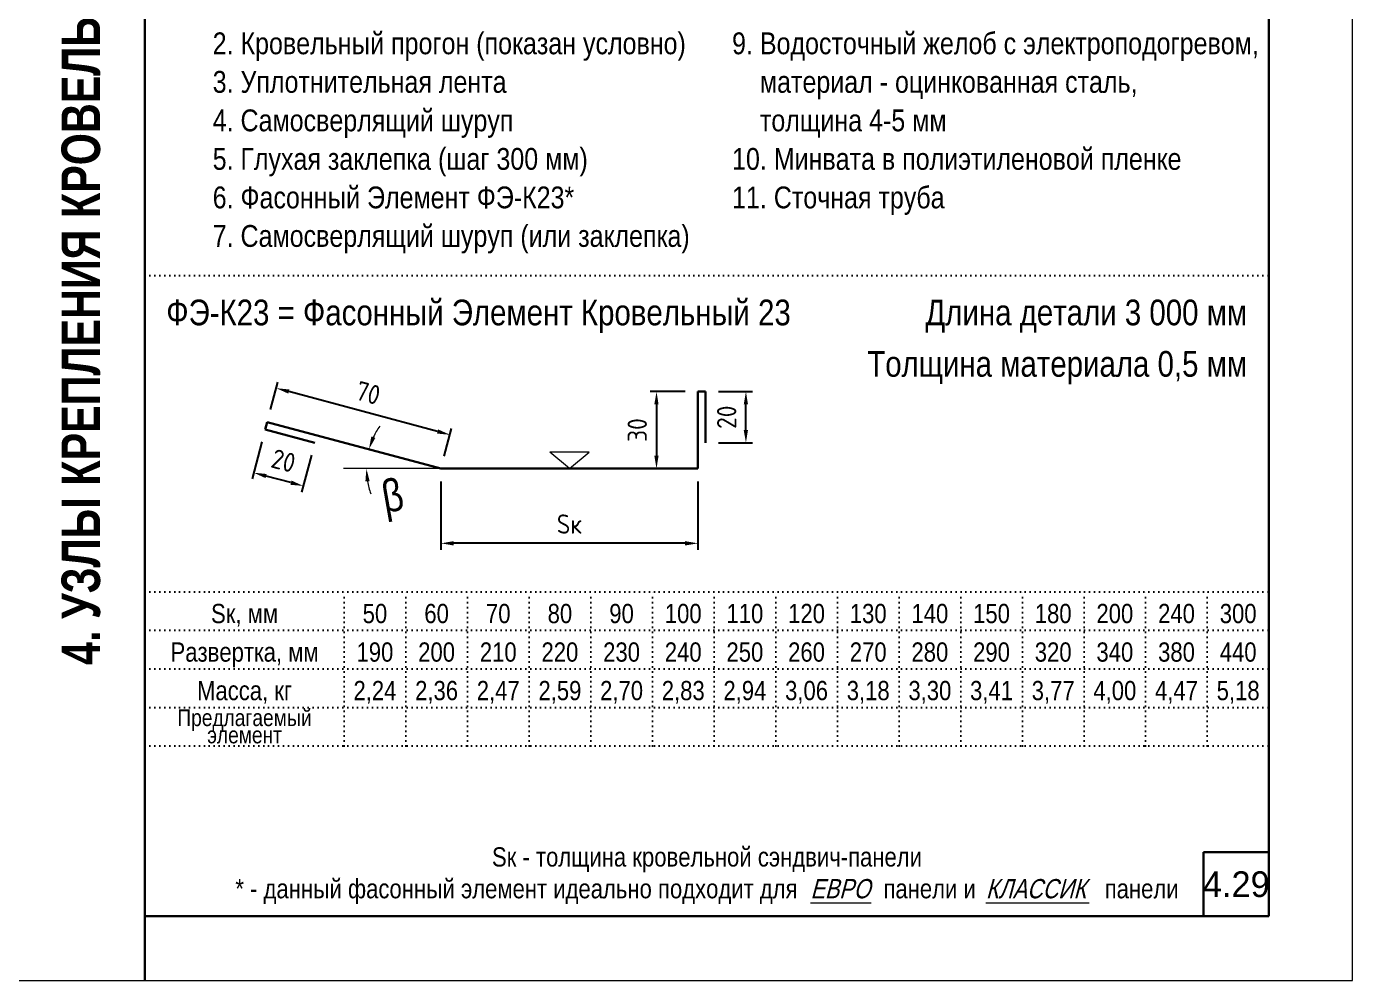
# Model space of a CAD drawing. Extents: x 5821 to 16321, y -13531 to 5774.
# Drawn here: x 14239 to 15271, y -13531 to -12788 of the extents above; entities that cross this region are included whole.
import ezdxf
from ezdxf.enums import TextEntityAlignment as Align

# ---------------------------------------------------------------- set-up
doc = ezdxf.new("R2010")
doc.units = 0
doc.header["$LTSCALE"] = 3
doc.linetypes.add('DOT2', pattern=[0.125, 0, -0.125])
doc.layers.get('0').update_dxf_attribs({"linetype": 'CONTINUOUS', "lineweight": 30})
doc.layers.get('DEFPOINTS').update_dxf_attribs({"linetype": 'CONTINUOUS'})
for name, color, linetype, lineweight in [('Logo', 1, 'CONTINUOUS', 9), ('new_fill', 8, 'CONTINUOUS', 13), ('RAZMER', 7, 'CONTINUOUS', 9), ('Нащельники', 1, 'CONTINUOUS', 30)]:
    doc.layers.add(name, color=color, linetype=linetype, lineweight=lineweight)
doc.layers.add('Punktir', color=7, linetype='CONTINUOUS')
doc.styles.add('LOGO', font='HATTEN.TTF')
doc.styles.add('ROMANS', font='romans.shx', dxfattribs={"width": 0.85})
doc.styles.add('style1', font='ARIALN.TTF')
doc.styles.add('style2', font='impact.TTF')
doc.styles.add('курсив', font='ARIAL.TTF', dxfattribs={"width": 0.8, "oblique": 15})
doc.dimstyles.new('2.5', dxfattribs={"dimscale": 5, "dimtxt": 3, "dimasz": 2, "dimexe": 1, "dimexo": 2, "dimgap": 0, "dimtad": 0, "dimdec": 0, "dimlfac": 0.5, "dimzin": 9, "dimdsep": 46, "dimtxsty": 'ROMANS', "dimcen": -3, "dimdle": 1, "dimclrd": 256, "dimclre": 256, "dimclrt": 256, "dimadec": 0, "dimazin": 0, "dimtfac": 1, "dimtdec": 0, "dimtofl": 0, "dimtmove": 2, "dimatfit": 3, "dimfxl": 0, "dimtvp": 1, "dimtolj": 1, "dimtzin": 9, "dimarcsym": 0})

# ---------------------------------------------------------------- blocks, each defined once
blk = doc.blocks.new('*D1664')
at = {"layer": 'DEFPOINTS', "color": 0, "transparency": 16777216}
for p in [(14767.5, -13072.6), (14798.9, -13072.6), (14767.5, -13112.6)]:
    blk.add_point(p, dxfattribs=at)
at = {"layer": 'RAZMER', "lineweight": -2, "transparency": 16777216}
for p, q in [((14777.5, -13072.6), (14803.9, -13072.6)), ((14798.9, -13102.6), (14798.9, -13082.6)), ((14777.5, -13112.6), (14803.9, -13112.6))]:
    blk.add_line(p, q, dxfattribs=at)
at = {"layer": 'RAZMER', "transparency": 16777216}
for points in [[(14797.2, -13082.6), (14800.5, -13082.6), (14798.9, -13072.6)], [(14797.2, -13102.6), (14800.5, -13102.6), (14798.9, -13112.6)]]:
    blk.add_solid(points, dxfattribs=at)
at = {"layer": 'RAZMER', "transparency": 16777216, "insert": (14783.9, -13092.6), "char_height": 15, "attachment_point": 5, "rotation": 90, "style": 'ROMANS'}
blk.add_mtext('\\A1;20', dxfattribs=at)
blk = doc.blocks.new('*D1665')
at = {"layer": 'DEFPOINTS', "color": 0, "transparency": 16777216}
for p in [(14761.5, -13072.6), (14729.3, -13132.6), (14761.5, -13132.6)]:
    blk.add_point(p, dxfattribs=at)
at = {"layer": 'RAZMER', "lineweight": -2, "transparency": 16777216}
for p, q in [((14751.5, -13072.6), (14724.3, -13072.6)), ((14729.3, -13082.6), (14729.3, -13122.6)), ((14751.5, -13132.6), (14724.3, -13132.6))]:
    blk.add_line(p, q, dxfattribs=at)
at = {"layer": 'RAZMER', "transparency": 16777216}
for points in [[(14727.6, -13082.6), (14730.9, -13082.6), (14729.3, -13072.6)], [(14727.6, -13122.6), (14730.9, -13122.6), (14729.3, -13132.6)]]:
    blk.add_solid(points, dxfattribs=at)
at = {"layer": 'RAZMER', "transparency": 16777216, "insert": (14714.3, -13102.6), "char_height": 15, "attachment_point": 5, "rotation": 90, "style": 'ROMANS'}
blk.add_mtext('\\A1;30', dxfattribs=at)
blk = doc.blocks.new('*D1666')
at = {"layer": 'DEFPOINTS', "color": 0, "transparency": 16777216}
for p in [(14561.5, -13132.6), (14761.5, -13132.6), (14561.5, -13190.8)]:
    blk.add_point(p, dxfattribs=at)
at = {"layer": 'RAZMER', "lineweight": -2, "transparency": 16777216}
for p, q in [((14561.5, -13142.6), (14561.5, -13195.8)), ((14761.5, -13142.6), (14761.5, -13195.8)), ((14751.5, -13190.8), (14571.5, -13190.8))]:
    blk.add_line(p, q, dxfattribs=at)
at = {"layer": 'RAZMER', "transparency": 16777216}
for points in [[(14571.5, -13189.1), (14571.5, -13192.5), (14561.5, -13190.8)], [(14751.5, -13189.1), (14751.5, -13192.5), (14761.5, -13190.8)]]:
    blk.add_solid(points, dxfattribs=at)
at = {"layer": 'RAZMER', "transparency": 16777216, "insert": (14661.5, -13175.8), "char_height": 15, "attachment_point": 5, "style": 'ROMANS'}
blk.add_mtext('\\A1;S{\\Fromans.shx|c204;к}', dxfattribs=at)
blk = doc.blocks.new('*D1667')
at = {"layer": 'DEFPOINTS', "color": 0, "transparency": 16777216}
for p in [(14433.3, -13070), (14426.3, -13096.3), (14561.5, -13132.6)]:
    blk.add_point(p, dxfattribs=at)
at = {"layer": 'RAZMER', "lineweight": -2, "transparency": 16777216}
for p, q in [((14428.9, -13086.7), (14434.6, -13065.2)), ((14558.9, -13103.7), (14443, -13072.6)), ((14564.1, -13122.9), (14569.8, -13101.4))]:
    blk.add_line(p, q, dxfattribs=at)
at = {"layer": 'RAZMER', "transparency": 16777216}
for points in [[(14443.4, -13071), (14442.6, -13074.2), (14433.3, -13070)], [(14559.3, -13102.1), (14558.5, -13105.3), (14568.6, -13106.3)]]:
    blk.add_solid(points, dxfattribs=at)
at = {"layer": 'RAZMER', "transparency": 16777216, "insert": (14504.8, -13073.7), "char_height": 15, "attachment_point": 5, "rotation": 345, "style": 'ROMANS'}
blk.add_mtext('\\A1;70', dxfattribs=at)
blk = doc.blocks.new('*D1668')
at = {"layer": 'DEFPOINTS', "color": 0, "transparency": 16777216}
for p in [(14424.7, -13102.1), (14463.4, -13112.5), (14415.7, -13135.8)]:
    blk.add_point(p, dxfattribs=at)
at = {"layer": 'RAZMER', "lineweight": -2, "transparency": 16777216}
for p, q in [((14422.1, -13111.8), (14414.4, -13140.6)), ((14460.8, -13122.1), (14453, -13151)), ((14444.7, -13143.5), (14425.4, -13138.4))]:
    blk.add_line(p, q, dxfattribs=at)
at = {"layer": 'RAZMER', "transparency": 16777216}
for points in [[(14425.8, -13136.8), (14424.9, -13140), (14415.7, -13135.8)], [(14445.1, -13141.9), (14444.3, -13145.2), (14454.3, -13146.1)]]:
    blk.add_solid(points, dxfattribs=at)
at = {"layer": 'RAZMER', "transparency": 16777216, "insert": (14438.9, -13126.5), "char_height": 15, "attachment_point": 5, "rotation": 345, "style": 'ROMANS'}
blk.add_mtext('\\A1;20', dxfattribs=at)

msp = doc.modelspace()

# ---------------------------------------------------------------- linework, layer by layer
at = {"color": 1}
for p, q in [((14331.09, -12119.09), (14331.09, -13531.24)), ((15206.09, -12119.09), (15206.09, -13481.24)), ((15155.18, -13431.24), (15206.09, -13431.24)), ((15155.18, -13431.24), (15155.18, -13481.24)), ((14331.09, -13481.24), (15206.09, -13481.24))]:
    msp.add_line(p, q, dxfattribs=at)
at = {"layer": 'Logo'}
for p, q in [((14849.07, -13470.81), (14896.31, -13470.81)), ((14985.69, -13470.81), (15066.14, -13470.81))]:
    msp.add_line(p, q, dxfattribs=at)
at = {"layer": 'Punktir', "linetype": 'DOT2', "ltscale": 10}
for p, q in [((14331.09, -12982.19), (15206.09, -12982.19)), ((14331.09, -13228.54), (15206.09, -13228.54)), ((14486.09, -13348.54), (14486.09, -13228.54)), ((14534.09, -13348.54), (14534.09, -13228.54)), ((14582.09, -13348.54), (14582.09, -13228.54)), ((14630.09, -13348.54), (14630.09, -13228.54)), ((14678.09, -13348.54), (14678.09, -13228.54)), ((14726.09, -13348.54), (14726.09, -13228.54)), ((14774.09, -13348.54), (14774.09, -13228.54)), ((14822.09, -13348.54), (14822.09, -13228.54)), ((14870.09, -13348.54), (14870.09, -13228.54)), ((14918.09, -13348.54), (14918.09, -13228.54)), ((14966.09, -13348.54), (14966.09, -13228.54)), ((15014.09, -13348.54), (15014.09, -13228.54)), ((15062.09, -13348.54), (15062.09, -13228.54)), ((15110.09, -13348.54), (15110.09, -13228.54)), ((15158.09, -13348.54), (15158.09, -13228.54)), ((14331.09, -13258.54), (15206.09, -13258.54)), ((14331.09, -13288.54), (15206.09, -13288.54)), ((14331.09, -13318.54), (15206.09, -13318.54)), ((14331.09, -13348.54), (15206.09, -13348.54))]:
    msp.add_line(p, q, dxfattribs=at)
at = {"layer": 'RAZMER'}
for p, q in [((14676.9, -13119.9), (14646.12, -13119.9)), ((14661.51, -13132.56), (14646.12, -13119.9)), ((14661.51, -13132.56), (14676.9, -13119.9)), ((14561.51, -13132.56), (14485.5, -13132.56))]:
    msp.add_line(p, q, dxfattribs=at)
msp.add_lwpolyline([(15271.09, -12046.24), (14221.09, -12046.24), (14221.09, -13531.24), (15271.09, -13531.24)], close=True, dxfattribs=at)
for start, end in [(145.23859, 155.1193), (189.8807, 199.76141)]:
    msp.add_arc((14561.51, -13132.56), 58.06, start, end, dxfattribs=at)
for points in [[(14510.41, -13108.7), (14507.27, -13107.56), (14505.43, -13117.53)], [(14502.65, -13142.66), (14505.97, -13142.38), (14503.45, -13132.56)]]:
    msp.add_solid(points, dxfattribs=at)
at = {"layer": 'Нащельники'}
for p, q in [((14767.51, -13072.56), (14761.51, -13072.56)), ((14761.51, -13072.56), (14761.51, -13132.56)), ((14767.51, -13112.56), (14767.51, -13072.56)), ((14426.28, -13096.32), (14424.73, -13102.12)), ((14561.51, -13132.56), (14426.28, -13096.32)), ((14424.73, -13102.12), (14463.36, -13112.47)), ((14761.51, -13132.56), (14561.51, -13132.56))]:
    msp.add_line(p, q, dxfattribs=at)

# ---------------------------------------------------------------- texts
at = {"style": 'style1'}
for s, height, p in [('2. Кровельный прогон (показан условно)', 17, (14383.79, -12809.93)), ('9. Водосточный желоб с электроподогревом,', 17, (14788.11, -12809.93)), ('3. Уплотнительная лента', 17, (14383.79, -12839.93)), ('    материал - оцинкованная сталь,', 17, (14788.11, -12839.93)), ('4. Самосверлящий шуруп', 17, (14383.79, -12869.93)), ('    толщина 4-5 мм', 17, (14788.11, -12869.93)), ('5. Глухая заклепка (шаг 300 мм)', 17, (14383.79, -12899.93)), ('10. Минвата в полиэтиленовой пленке', 17, (14788.11, -12899.93)), ('6. Фасонный Элемент ФЭ-К23*', 17, (14383.79, -12929.93)), ('11. Сточная труба', 17, (14788.11, -12929.93)), ('7. Самосверлящий шуруп (или заклепка)', 17, (14383.79, -12959.93)), ('ФЭ-К23 = Фасонный Элемент Кровельный 23', 20, (14347.63, -13021.01))]:
    msp.add_text(s, height=height, dxfattribs=at).set_placement(p)
for s, p in [('Длина детали 3 000 мм', (15189.09, -13021.01)), ('Толщина материала 0,5 мм', (15189.09, -13061.05))]:
    msp.add_text(s, height=20, dxfattribs=at).set_placement(p, align=Align.RIGHT)
for s, height, p in [('Sк, мм', 15, (14408.59, -13252.96)), ('50', 15, (14510.09, -13252.96)), ('60', 15, (14558.09, -13252.96)), ('70', 15, (14606.09, -13252.96)), ('80', 15, (14654.09, -13252.96)), ('90', 15, (14702.09, -13252.96)), ('100', 15, (14750.09, -13252.96)), ('110', 15, (14798.09, -13252.96)), ('120', 15, (14846.09, -13252.96)), ('130', 15, (14894.09, -13252.96)), ('140', 15, (14942.09, -13252.96)), ('150', 15, (14990.09, -13252.96)), ('180', 15, (15038.09, -13252.96)), ('200', 15, (15086.09, -13252.96)), ('240', 15, (15134.09, -13252.96)), ('300', 15, (15182.09, -13252.96)), ('Развертка, мм', 15, (14408.59, -13282.96)), ('190', 15, (14510.09, -13282.96)), ('200', 15, (14558.09, -13282.96)), ('210', 15, (14606.09, -13282.96)), ('220', 15, (14654.09, -13282.96)), ('230', 15, (14702.09, -13282.96)), ('240', 15, (14750.09, -13282.96)), ('250', 15, (14798.09, -13282.96)), ('260', 15, (14846.09, -13282.96)), ('270', 15, (14894.09, -13282.96)), ('280', 15, (14942.09, -13282.96)), ('290', 15, (14990.09, -13282.96)), ('320', 15, (15038.09, -13282.96)), ('340', 15, (15086.09, -13282.96)), ('380', 15, (15134.09, -13282.96)), ('440', 15, (15182.09, -13282.96)), ('Масса, кг', 15, (14408.59, -13312.96)), ('2,24', 15, (14510.09, -13312.96)), ('2,36', 15, (14558.09, -13312.96)), ('2,47', 15, (14606.09, -13312.96)), ('2,59', 15, (14654.09, -13312.96)), ('2,70', 15, (14702.09, -13312.96)), ('2,83', 15, (14750.09, -13312.96)), ('2,94', 15, (14798.09, -13312.96)), ('3,06', 15, (14846.09, -13312.96)), ('3,18', 15, (14894.09, -13312.96)), ('3,30', 15, (14942.09, -13312.96)), ('3,41', 15, (14990.09, -13312.96)), ('3,77', 15, (15038.09, -13312.96)), ('4,00', 15, (15086.09, -13312.96)), ('4,47', 15, (15134.09, -13312.96)), ('5,18', 15, (15182.09, -13312.96)), ('Предлагаемый', 13, (14408.59, -13333.12)), ('элемент', 13, (14408.59, -13346.54)), ('Sк - толщина кровельной сэндвич-панели', 15, (14768.59, -13442.5)), ('* - данный фасонный элемент идеально подходит для              панели и                     панели', 15, (14768.59, -13467.24))]:
    msp.add_text(s, height=height, dxfattribs=at).set_placement(p, align=Align.CENTER)
at = {"color": 1, "style": 'курсив', "oblique": 15, "width": 0.8}
for s, p in [('ЕВРО', (14872.41, -13467.24)), ('КЛАССИК', (15024.7, -13467.24))]:
    msp.add_text(s, height=15, dxfattribs=at).set_placement(p, align=Align.CENTER)
at = {"layer": 'new_fill', "style": 'style2'}
msp.add_text('4. УЗЛЫ КРЕПЛЕНИЯ КРОВЕЛЬНЫХ СЭНДВИЧ-ПАНЕЛЕЙ', height=30, rotation=90, dxfattribs=at).set_placement((14296.09, -12825.17), align=Align.CENTER)
at = {"layer": 'new_fill', "style": 'LOGO'}
msp.add_text('4.29', height=20, dxfattribs=at).set_placement((15180.64, -13456.24), align=Align.MIDDLE_CENTER)
at = {"layer": 'RAZMER', "insert": (14524.4, -13157.19), "char_height": 25, "attachment_point": 5, "rotation": 10, "style": 'ROMANS'}
msp.add_mtext('\\A1;{\\fGreekS|b0|i0|c204|p0;b}', dxfattribs=at)

# ---------------------------------------------------------------- dimensions: what is measured, and where the dimension line sits
at = {"layer": 'RAZMER'}
for p1, p2, distance, picture, middle in [((14561.51, -13132.56), (14426.28, -13096.32), -27.21, '*D1667', (14504.82, -13073.67)), ((14463.36, -13112.47), (14424.73, -13102.12), 34.85, '*D1668', (14438.91, -13126.47))]:
    dim = msp.add_aligned_dim(p1=p1, p2=p2, distance=distance, dimstyle='2.5', dxfattribs=at)
    dim.commit()
    dim.dimension.update_dxf_attribs({"geometry": picture, "text_midpoint": middle})
for base, p1, p2, picture, middle in [((14729.25, -13132.56), (14761.51, -13072.56), (14761.51, -13132.56), '*D1665', (14714.25, -13102.56)), ((14798.88, -13072.56), (14767.51, -13112.56), (14767.51, -13072.56), '*D1664', (14783.88, -13092.56))]:
    dim = msp.add_linear_dim(base=base, p1=p1, p2=p2, angle=270, dimstyle='2.5', dxfattribs=at)
    dim.commit()
    dim.dimension.update_dxf_attribs({"geometry": picture, "text_midpoint": middle})
dim = msp.add_linear_dim(base=(14561.51, -13190.79), p1=(14761.51, -13132.56), p2=(14561.51, -13132.56), text='S{\\Fromans.shx|c204;к}', dimstyle='2.5', dxfattribs=at)
dim.commit()
dim.dimension.update_dxf_attribs({"geometry": '*D1666', "text_midpoint": (14661.51, -13175.79)})

doc.saveas('drawing.dxf')
